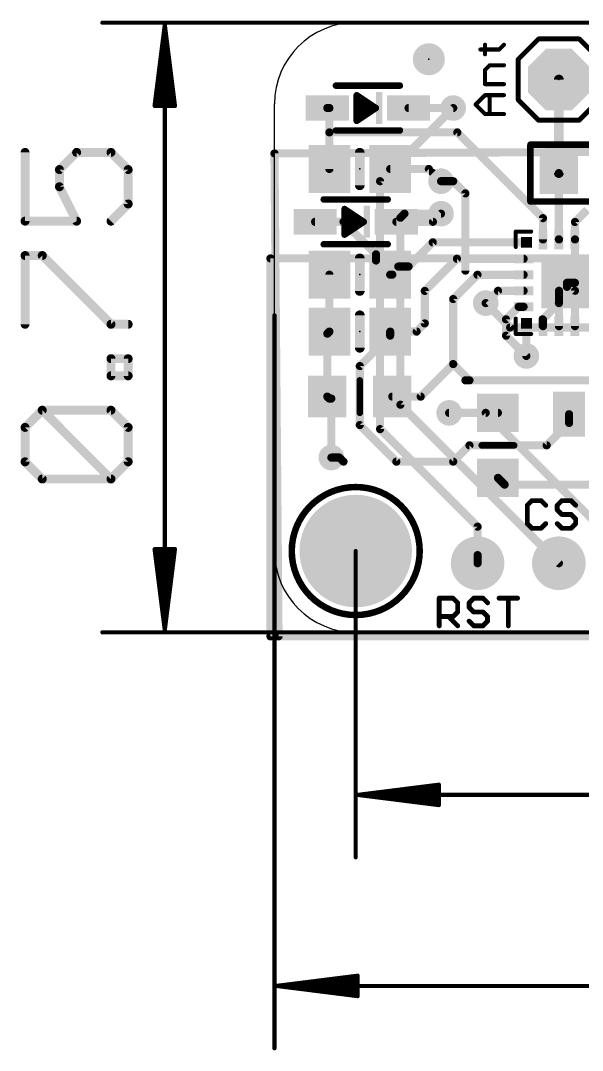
# Model space of a CAD drawing. Extents: x -7.9 to 51.7, y -13.1 to 28.2.
# Drawn here: x -7.94 to 9.63, y -13.06 to 19.12 of the extents above; entities that cross this region are included whole.
import ezdxf

# ---------------------------------------------------------------- set-up
doc = ezdxf.new("R2010")
doc.units = 0
for name, color, linetype in [('1', 12, 'CONTINUOUS'), ('16', 132, 'CONTINUOUS'), ('17', 110, 'CONTINUOUS'), ('18', 110, 'CONTINUOUS'), ('20', 53, 'CONTINUOUS'), ('21', 40, 'CONTINUOUS'), ('23', 40, 'CONTINUOUS'), ('47', 253, 'CONTINUOUS')]:
    doc.layers.add(name, color=color, linetype=linetype)

# ---------------------------------------------------------------- blocks, each defined once
blk = doc.blocks.new('OCTAGONP')
at = {"const_width": 0.5}
blk.add_lwpolyline([(-0.25, -0.1036), (-0.25, 0.1036), (-0.1036, 0.25), (0.1036, 0.25), (0.25, 0.1036), (0.25, -0.1036), (0.1036, -0.25), (-0.1036, -0.25), (-0.25, -0.1036), (-0.25, 0.1036)], dxfattribs=at)
blk = doc.blocks.new('RECT')
blk.add_solid([(-0.5, -0.5), (0.5, -0.5), (-0.5, 0.5), (0.5, 0.5)])
blk = doc.blocks.new('PIE')
at = {"const_width": 0.5}
blk.add_lwpolyline([(0, -0.25, 1), (0, 0.25, 1), (0, -0.25)], format="xyb", dxfattribs=at)
blk = doc.blocks.new('ROUNDP')
at = {"const_width": 0.5}
blk.add_lwpolyline([(0, -0.25, 1), (0, 0.25, 1), (0, -0.25)], format="xyb", dxfattribs=at)
blk = doc.blocks.new('ROUNDV')
at = {"const_width": 0.5}
blk.add_lwpolyline([(0, -0.25, 1), (0, 0.25, 1), (0, -0.25)], format="xyb", dxfattribs=at)

msp = doc.modelspace()

# ---------------------------------------------------------------- linework, layer by layer
at = {"layer": '1'}
for points, const_width in [([(8.89, 14.351), (8.89, 17.272)], 0.3048), ([(1.717, 16.383), (1.651, 16.383)], 0.254), ([(1.717, 16.383), (1.717, 15.621)], 0.254), ([(4.191, 16.383), (5.588, 16.383)], 0.254), ([(5.715, 15.621), (1.717, 15.621)], 0.254), ([(1.717, 14.478), (1.717, 15.621)], 0.254), ([(8.394, 12.942), (5.715, 15.621)], 0.254), ([(38.227, 15.1353), (0, 14.9637)], 0.254), ([(0, 14.9637), (0.127, -0.127)], 0.254), ([(3.617, 14.478), (4.826, 14.478)], 0.254), ([(4.826, 14.478), (5.207, 14.097)], 0.254), ([(4.953, 14.351), (5.207, 14.097)], 0.254), ([(8.89, 12.281), (8.89, 14.351)], 0.254), ([(4.953, 12.827), (5.207, 13.081)], 0.254), ([(9.394, 12.823), (9.779, 13.208)], 0.254), ([(1.27, 12.827), (2.159, 12.827)], 0.254), ([(2.159, 12.827), (3.175, 11.811)], 0.254), ([(3.81, 12.827), (4.953, 12.827)], 0.254), ([(8.394, 12.277), (8.394, 12.942)], 0.254), ([(9.394, 12.277), (9.394, 12.823)], 0.254), ([(4.948, 12.187), (4.191, 11.43)], 0.254), ([(7.879, 12.187), (4.948, 12.187)], 0.254), ([(8.894, 12.277), (8.89, 12.281)], 0.254), ([(9.394, 12.277), (9.394, 10.922)], 0.254), ([(3.175, 11.811), (3.175, 11.618)], 0.254), ([(3.175, 11.618), (3.617, 11.176)], 0.254), ([(5.703, 11.672), (4.699, 10.668)], 0.254), ([(7.789, 11.672), (5.703, 11.672)], 0.254), ([(1.717, 9.398), (1.717, 11.176)], 0.254), ([(3.871, 11.43), (3.617, 11.176)], 0.254), ([(3.683, 11.176), (3.617, 11.176)], 0.254), ([(4.191, 11.43), (3.871, 11.43)], 0.254), ([(6.346, 11.172), (5.588, 10.414)], 0.254), ([(7.789, 11.172), (6.346, 11.172)], 0.254), ([(8.894, 10.672), (9.144, 10.922)], 0.254), ([(9.394, 10.672), (9.144, 10.922)], 0.254), ([(9.394, 10.922), (9.144, 10.922)], 0.254), ([(9.144, 10.795), (9.144, 10.922)], 0.254), ([(4.699, 10.668), (4.699, 9.652)], 0.254), ([(6.989, 10.672), (6.604, 10.287)], 0.254), ([(7.789, 10.672), (6.989, 10.672)], 0.254), ([(8.894, 10.287), (8.894, 10.672)], 0.254), ([(9.394, 9.567), (9.394, 10.672)], 0.254), ([(5.588, 10.414), (5.588, 8.382)], 0.254), ([(7.632, 10.172), (7.239, 9.779)], 0.254), ([(7.789, 10.172), (7.632, 10.172)], 0.254), ([(8.382, 9.779), (8.89, 10.287)], 0.254), ([(8.89, 10.287), (8.894, 10.287)], 0.254), ([(8.894, 9.567), (8.894, 10.287)], 0.254), ([(4.699, 9.652), (4.445, 9.398)], 0.254), ([(7.239, 9.779), (7.239, 9.271)], 0.254), ([(7.879, 9.657), (7.874, 9.652)], 0.254), ([(7.874, 9.652), (7.874, 8.636)], 0.254), ([(8.382, 9.579), (8.382, 9.779)], 0.254), ([(8.394, 9.767), (8.382, 9.779)], 0.254), ([(8.394, 9.567), (8.382, 9.579)], 0.254), ([(8.394, 9.567), (8.394, 9.767)], 0.254), ([(1.717, 9.398), (1.651, 9.332)], 0.254), ([(1.651, 9.332), (1.651, 7.366)], 0.254), ([(2.667, 8.321), (3.617, 9.271)], 0.254), ([(4.445, 9.398), (3.617, 9.398)], 0.254), ([(3.617, 9.271), (3.617, 9.398)], 0.254), ([(7.239, 9.271), (7.874, 8.636)], 0.254), ([(2.667, 6.477), (2.667, 8.321)], 0.254), ([(5.588, 8.382), (4.572, 7.366)], 0.254), ([(5.588, 8.382), (6.096, 7.874)], 0.254), ([(6.096, 7.874), (5.969, 7.874)], 0.254), ([(14.224, 7.874), (6.096, 7.874)], 0.254), ([(1.651, 7.366), (1.712, 7.305)], 0.254), ([(1.712, 7.305), (1.778, 7.305)], 0.254), ([(1.778, 7.305), (1.778, 5.461)], 0.254), ([(4.572, 7.366), (3.683, 7.366)], 0.254), ([(6.985, 6.858), (5.461, 6.858)], 0.254), ([(9.21, 6.543), (9.21, 6.815)], 0.254), ([(3.81, 5.334), (2.667, 6.477)], 0.254), ([(8.509, 5.842), (9.21, 6.543)], 0.254), ([(6.096, 5.842), (5.588, 5.334)], 0.254), ([(8.509, 5.842), (6.096, 5.842)], 0.254), ([(5.588, 5.334), (3.81, 5.334)], 0.254), ([(6.985, 4.826), (7.196, 4.615)], 0.254), ([(7.196, 4.615), (10.16, 4.615)], 0.254), ([(0.127, -0.127), (38.227, -0.127)], 0.254)]:
    msp.add_lwpolyline(points, dxfattribs=dict(at, const_width=const_width))
for points, const_width in [([(8.9662, 17.272, 1), (8.8138, 17.272)], 0.1524), ([(1.651, 16.4465, 1), (1.651, 16.3195)], 0.127), ([(1.7805, 16.383, 1), (1.6535, 16.383)], 0.127), ([(1.717, 16.3195, 1), (1.717, 16.4465)], 0.127), ([(4.191, 16.4465, 1), (4.191, 16.3195)], 0.127), ([(5.588, 16.3195, 1), (5.588, 16.4465)], 0.127), ([(1.717, 15.6845, 1), (1.717, 15.5575)], 0.127), ([(1.7805, 15.621, 1), (1.6535, 15.621)], 0.127), ([(1.6535, 15.621, 1), (1.7805, 15.621)], 0.127), ([(5.7599, 15.6659, 1), (5.6701, 15.5761)], 0.127), ([(5.715, 15.5575, 1), (5.715, 15.6845)], 0.127), ([(0.0635, 14.9643, 1), (-0.0635, 14.9632)], 0.127), ([(-0.0003, 15.0272, 1), (0.0003, 14.9002)], 0.127), ([(1.6535, 14.478, 1), (1.7805, 14.478)], 0.127), ([(3.617, 14.5415, 1), (3.617, 14.4145)], 0.127), ([(4.8709, 14.5229, 1), (4.7811, 14.4331)], 0.127), ([(4.826, 14.4145, 1), (4.826, 14.5415)], 0.127), ([(4.9979, 14.3959, 1), (4.9081, 14.3061)], 0.127), ([(5.1621, 14.0521, 1), (5.2519, 14.1419)], 0.127), ([(5.1621, 14.0521, 1), (5.2519, 14.1419)], 0.127), ([(8.8138, 14.351, 1), (8.9662, 14.351)], 0.1524), ([(8.9535, 14.351, 1), (8.8265, 14.351)], 0.127), ([(5.2519, 13.0361, 1), (5.1621, 13.1259)], 0.127), ([(1.27, 12.8905, 1), (1.27, 12.7635)], 0.127), ([(2.2039, 12.8719, 1), (2.1141, 12.7821)], 0.127), ([(2.159, 12.7635, 1), (2.159, 12.8905)], 0.127), ([(3.81, 12.8905, 1), (3.81, 12.7635)], 0.127), ([(4.9081, 12.8719, 1), (4.9979, 12.7821)], 0.127), ([(4.953, 12.7635, 1), (4.953, 12.8905)], 0.127), ([(8.4575, 12.942, 1), (8.3305, 12.942)], 0.127), ([(8.3491, 12.8971, 1), (8.4389, 12.9869)], 0.127), ([(9.4575, 12.823, 1), (9.3305, 12.823)], 0.127), ([(9.3491, 12.8679, 1), (9.4389, 12.7781)], 0.127), ([(4.948, 12.2505, 1), (4.948, 12.1235)], 0.127), ([(4.9929, 12.1421, 1), (4.9031, 12.2319)], 0.127), ([(7.879, 12.1235, 1), (7.879, 12.2505)], 0.127), ([(8.3305, 12.277, 1), (8.4575, 12.277)], 0.127), ([(8.9349, 12.3259, 1), (8.8451, 12.2361)], 0.127), ([(8.8265, 12.281, 1), (8.9535, 12.281)], 0.127), ([(8.8491, 12.2321, 1), (8.9389, 12.3219)], 0.127), ([(9.4575, 12.277, 1), (9.3305, 12.277)], 0.127), ([(9.3305, 12.277, 1), (9.4575, 12.277)], 0.127), ([(3.2385, 11.811, 1), (3.1115, 11.811)], 0.127), ([(3.1301, 11.7661, 1), (3.2199, 11.8559)], 0.127), ([(3.2199, 11.6629, 1), (3.1301, 11.5731)], 0.127), ([(3.1115, 11.618, 1), (3.2385, 11.618)], 0.127), ([(5.703, 11.7355, 1), (5.703, 11.6085)], 0.127), ([(5.7479, 11.6271, 1), (5.6581, 11.7169)], 0.127), ([(7.789, 11.6085, 1), (7.789, 11.7355)], 0.127), ([(1.7805, 11.176, 1), (1.6535, 11.176)], 0.127), ([(3.617, 11.2395, 1), (3.617, 11.1125)], 0.127), ([(3.5721, 11.2209, 1), (3.6619, 11.1311)], 0.127), ([(3.5721, 11.1311, 1), (3.6619, 11.2209)], 0.127), ([(3.683, 11.1125, 1), (3.683, 11.2395)], 0.127), ([(3.871, 11.4935, 1), (3.871, 11.3665)], 0.127), ([(3.9159, 11.3851, 1), (3.8261, 11.4749)], 0.127), ([(4.1461, 11.4749, 1), (4.2359, 11.3851)], 0.127), ([(4.191, 11.3665, 1), (4.191, 11.4935)], 0.127), ([(6.346, 11.2355, 1), (6.346, 11.1085)], 0.127), ([(6.3909, 11.1271, 1), (6.3011, 11.2169)], 0.127), ([(7.789, 11.1085, 1), (7.789, 11.2355)], 0.127), ([(9.1889, 10.9669, 1), (9.0991, 10.8771)], 0.127), ([(9.144, 10.9855, 1), (9.144, 10.8585)], 0.127), ([(9.2075, 10.922, 1), (9.0805, 10.922)], 0.127), ([(9.1889, 10.8771, 1), (9.0991, 10.9669)], 0.127), ([(9.3305, 10.922, 1), (9.4575, 10.922)], 0.127), ([(9.394, 10.8585, 1), (9.394, 10.9855)], 0.127), ([(4.7625, 10.668, 1), (4.6355, 10.668)], 0.127), ([(4.6541, 10.7129, 1), (4.7439, 10.6231)], 0.127), ([(6.989, 10.7355, 1), (6.989, 10.6085)], 0.127), ([(7.0339, 10.6271, 1), (6.9441, 10.7169)], 0.127), ([(7.789, 10.6085, 1), (7.789, 10.7355)], 0.127), ([(8.9575, 10.672, 1), (8.8305, 10.672)], 0.127), ([(8.8491, 10.7169, 1), (8.9389, 10.6271)], 0.127), ([(9.0805, 10.795, 1), (9.2075, 10.795)], 0.127), ([(9.4575, 10.672, 1), (9.3305, 10.672)], 0.127), ([(9.3491, 10.6271, 1), (9.4389, 10.7169)], 0.127), ([(5.6515, 10.414, 1), (5.5245, 10.414)], 0.127), ([(5.5431, 10.4589, 1), (5.6329, 10.3691)], 0.127), ([(6.5591, 10.3319, 1), (6.6489, 10.2421)], 0.127), ([(7.632, 10.2355, 1), (7.632, 10.1085)], 0.127), ([(7.6769, 10.1271, 1), (7.5871, 10.2169)], 0.127), ([(7.789, 10.1085, 1), (7.789, 10.2355)], 0.127), ([(8.89, 10.3505, 1), (8.89, 10.2235)], 0.127), ([(8.9575, 10.287, 1), (8.8305, 10.287)], 0.127), ([(8.8305, 10.287, 1), (8.9575, 10.287)], 0.127), ([(8.9349, 10.2421, 1), (8.8451, 10.3319)], 0.127), ([(8.894, 10.2235, 1), (8.894, 10.3505)], 0.127), ([(4.6355, 9.652, 1), (4.7625, 9.652)], 0.127), ([(4.7439, 9.6071, 1), (4.6541, 9.6969)], 0.127), ([(7.3025, 9.779, 1), (7.1755, 9.779)], 0.127), ([(7.1941, 9.8239, 1), (7.2839, 9.7341)], 0.127), ([(7.9375, 9.652, 1), (7.8105, 9.652)], 0.127), ([(7.8291, 9.6969, 1), (7.9189, 9.6071)], 0.127), ([(7.9239, 9.6121, 1), (7.8341, 9.7019)], 0.127), ([(8.4455, 9.779, 1), (8.3185, 9.779)], 0.127), ([(8.4269, 9.8239, 1), (8.3371, 9.7341)], 0.127), ([(8.3371, 9.8239, 1), (8.4269, 9.7341)], 0.127), ([(8.4269, 9.6239, 1), (8.3371, 9.5341)], 0.127), ([(8.4575, 9.767, 1), (8.3305, 9.767)], 0.127), ([(8.3491, 9.7221, 1), (8.4389, 9.8119)], 0.127), ([(8.3491, 9.5221, 1), (8.4389, 9.6119)], 0.127), ([(1.7145, 9.332, 1), (1.5875, 9.332)], 0.127), ([(1.6061, 9.3769, 1), (1.6959, 9.2871)], 0.127), ([(1.6535, 9.398, 1), (1.7805, 9.398)], 0.127), ([(1.7619, 9.3531, 1), (1.6721, 9.4429)], 0.127), ([(3.617, 9.4615, 1), (3.617, 9.3345)], 0.127), ([(3.6805, 9.398, 1), (3.5535, 9.398)], 0.127), ([(3.5535, 9.271, 1), (3.6805, 9.271)], 0.127), ([(3.6619, 9.2261, 1), (3.5721, 9.3159)], 0.127), ([(4.4001, 9.4429, 1), (4.4899, 9.3531)], 0.127), ([(4.445, 9.3345, 1), (4.445, 9.4615)], 0.127), ([(7.2839, 9.3159, 1), (7.1941, 9.2261)], 0.127), ([(7.1755, 9.271, 1), (7.3025, 9.271)], 0.127), ([(8.3185, 9.579, 1), (8.4455, 9.579)], 0.127), ([(8.3305, 9.567, 1), (8.4575, 9.567)], 0.127), ([(8.8305, 9.567, 1), (8.9575, 9.567)], 0.127), ([(9.3305, 9.567, 1), (9.4575, 9.567)], 0.127), ([(7.8105, 8.636, 1), (7.9375, 8.636)], 0.127), ([(7.8291, 8.5911, 1), (7.9189, 8.6809)], 0.127), ([(2.7305, 8.321, 1), (2.6035, 8.321)], 0.127), ([(2.6221, 8.3659, 1), (2.7119, 8.2761)], 0.127), ([(5.6329, 8.4269, 1), (5.5431, 8.3371)], 0.127), ([(5.5245, 8.382, 1), (5.6515, 8.382)], 0.127), ([(5.6329, 8.3371, 1), (5.5431, 8.4269)], 0.127), ([(5.969, 7.9375, 1), (5.969, 7.8105)], 0.127), ([(6.096, 7.9375, 1), (6.096, 7.8105)], 0.127), ([(6.0511, 7.8291, 1), (6.1409, 7.9189)], 0.127), ([(6.096, 7.8105, 1), (6.096, 7.9375)], 0.127), ([(1.6959, 7.4109, 1), (1.6061, 7.3211)], 0.127), ([(1.5875, 7.366, 1), (1.7145, 7.366)], 0.127), ([(1.712, 7.3685, 1), (1.712, 7.2415)], 0.127), ([(1.6671, 7.2601, 1), (1.7569, 7.3499)], 0.127), ([(1.8415, 7.305, 1), (1.7145, 7.305)], 0.127), ([(1.778, 7.2415, 1), (1.778, 7.3685)], 0.127), ([(3.683, 7.4295, 1), (3.683, 7.3025)], 0.127), ([(4.5271, 7.4109, 1), (4.6169, 7.3211)], 0.127), ([(4.572, 7.3025, 1), (4.572, 7.4295)], 0.127), ([(5.461, 6.9215, 1), (5.461, 6.7945)], 0.127), ([(6.985, 6.7945, 1), (6.985, 6.9215)], 0.127), ([(9.2735, 6.815, 1), (9.1465, 6.815)], 0.127), ([(2.7119, 6.5219, 1), (2.6221, 6.4321)], 0.127), ([(2.6035, 6.477, 1), (2.7305, 6.477)], 0.127), ([(9.1465, 6.543, 1), (9.2735, 6.543)], 0.127), ([(9.2549, 6.4981, 1), (9.1651, 6.5879)], 0.127), ([(6.096, 5.9055, 1), (6.096, 5.7785)], 0.127), ([(6.1409, 5.7971, 1), (6.0511, 5.8869)], 0.127), ([(8.4641, 5.8869, 1), (8.5539, 5.7971)], 0.127), ([(8.509, 5.7785, 1), (8.509, 5.9055)], 0.127), ([(1.7145, 5.461, 1), (1.8415, 5.461)], 0.127), ([(3.81, 5.3975, 1), (3.81, 5.2705)], 0.127), ([(3.7651, 5.2891, 1), (3.8549, 5.3789)], 0.127), ([(5.5431, 5.3789, 1), (5.6329, 5.2891)], 0.127), ([(5.588, 5.2705, 1), (5.588, 5.3975)], 0.127), ([(7.0299, 4.8709, 1), (6.9401, 4.7811)], 0.127), ([(7.196, 4.6785, 1), (7.196, 4.5515)], 0.127), ([(7.1511, 4.5701, 1), (7.2409, 4.6599)], 0.127), ([(0.127, -0.0635, 1), (0.127, -0.1905)], 0.127), ([(0.0635, -0.1275, 1), (0.1905, -0.1265)], 0.127)]:
    msp.add_lwpolyline(points, format="xyb", dxfattribs=dict(at, const_width=const_width))
at = {"layer": '16', "const_width": 0.254}
for points in [[(5.588, 16.383), (3.302, 14.097)], [(3.302, 14.097), (3.302, 6.35)], [(5.207, 14.097), (5.588, 14.097)], [(5.588, 14.097), (5.969, 13.716)], [(5.969, 13.716), (5.969, 11.303)], [(3.937, 12.954), (4.064, 13.081)], [(4.064, 13.081), (5.207, 13.081)], [(3.937, 7.112), (3.937, 12.954)], [(37.846, 11.684), (-0.127, 11.684)], [(-0.127, 11.684), (-0.127, -0.127)], [(7.366, 9.525), (6.604, 10.287)], [(10.541, 9.525), (7.366, 9.525)], [(8.89, 2.159), (3.937, 7.112)], [(6.604, 6.858), (5.461, 6.858)], [(6.604, 6.858), (10.033, 3.429)], [(3.302, 6.35), (6.35, 3.302)], [(1.778, 5.461), (2.032, 5.461)], [(2.032, 5.461), (2.159, 5.334)], [(6.35, 3.302), (6.35, 2.159)], [(6.35, 2.413), (6.35, 2.159)], [(-0.127, -0.127), (37.846, -0.127)]]:
    msp.add_lwpolyline(points, dxfattribs=at)
at = {"layer": '16', "const_width": 0.127}
for points in [[(5.6329, 16.3381, 1), (5.5431, 16.4279)], [(3.3655, 14.097, 1), (3.2385, 14.097)], [(3.2571, 14.1419, 1), (3.3469, 14.0521)], [(5.207, 14.1605, 1), (5.207, 14.0335)], [(5.6329, 14.1419, 1), (5.5431, 14.0521)], [(5.588, 14.0335, 1), (5.588, 14.1605)], [(6.0325, 13.716, 1), (5.9055, 13.716)], [(5.9241, 13.6711, 1), (6.0139, 13.7609)], [(4.064, 13.1445, 1), (4.064, 13.0175)], [(4.1089, 13.0361, 1), (4.0191, 13.1259)], [(5.207, 13.0175, 1), (5.207, 13.1445)], [(4.0005, 12.954, 1), (3.8735, 12.954)], [(3.8921, 12.9989, 1), (3.9819, 12.9091)], [(-0.127, 11.7475, 1), (-0.127, 11.6205)], [(-0.0635, 11.684, 1), (-0.1905, 11.684)], [(5.9055, 11.303, 1), (6.0325, 11.303)], [(6.6489, 10.3319, 1), (6.5591, 10.2421)], [(7.366, 9.5885, 1), (7.366, 9.4615)], [(7.3211, 9.4801, 1), (7.4109, 9.5699)], [(3.9819, 7.1569, 1), (3.8921, 7.0671)], [(3.8735, 7.112, 1), (4.0005, 7.112)], [(5.461, 6.9215, 1), (5.461, 6.7945)], [(6.6489, 6.9029, 1), (6.5591, 6.8131)], [(6.604, 6.7945, 1), (6.604, 6.9215)], [(3.3469, 6.3949, 1), (3.2571, 6.3051)], [(3.2385, 6.35, 1), (3.3655, 6.35)], [(1.778, 5.5245, 1), (1.778, 5.3975)], [(2.0769, 5.5059, 1), (1.9871, 5.4161)], [(2.032, 5.3975, 1), (2.032, 5.5245)], [(2.1141, 5.2891, 1), (2.2039, 5.3789)], [(6.4135, 3.302, 1), (6.2865, 3.302)], [(6.3051, 3.2571, 1), (6.3949, 3.3469)], [(6.4135, 2.413, 1), (6.2865, 2.413)], [(8.8451, 2.1141, 1), (8.9349, 2.2039)], [(6.2865, 2.159, 1), (6.4135, 2.159)], [(6.2865, 2.159, 1), (6.4135, 2.159)], [(-0.127, -0.0635, 1), (-0.127, -0.1905)], [(-0.1905, -0.127, 1), (-0.0635, -0.127)]]:
    msp.add_lwpolyline(points, format="xyb", dxfattribs=at)
at = {"layer": '20'}
for p, q in [((2.54, 19.05), (35.56, 19.05)), ((0, 2.54), (0, 16.51)), ((35.56, 0), (2.54, 0))]:
    msp.add_line(p, q, dxfattribs=at)
for centre, start, end in [((2.54, 16.51), 90, 180), ((2.54, 2.54), 180, 270)]:
    msp.add_arc(centre, 2.54, start, end, dxfattribs=at)
at = {"layer": '21'}
for points, const_width in [([(6.5823, 18.0635), (6.5823, 18.3601)], 0.127), ([(7.0272, 18.2118), (7.1755, 18.3601)], 0.127), ([(7.62, 17.907), (8.255, 18.542)], 0.1524), ([(8.255, 18.542), (9.525, 18.542)], 0.1524), ([(10.16, 17.907), (9.525, 18.542)], 0.1524), ([(6.434, 18.2118), (7.0272, 18.2118)], 0.127), ([(6.5823, 17.5729), (6.7306, 17.7212)], 0.127), ([(6.7306, 17.7212), (7.1755, 17.7212)], 0.127), ([(7.62, 16.637), (7.62, 17.907)], 0.1524), ([(6.5823, 17.128), (6.5823, 17.5729)], 0.127), ([(1.921, 17.083), (3.921, 17.083)], 0.2032), ([(7.1755, 17.128), (6.5823, 17.128)], 0.127), ([(2.571, 15.983), (2.571, 16.783)], 0.2032), ([(2.571, 16.783), (3.171, 16.383)], 0.2032), ([(6.2857, 16.4891), (6.5823, 16.7857)], 0.127), ([(6.5823, 16.7857), (7.1755, 16.7857)], 0.127), ([(6.7306, 16.1925), (6.7306, 16.7857)], 0.127), ([(3.171, 16.383), (2.571, 15.983)], 0.2032), ([(2.721, 16.183), (2.721, 16.583)], 0.2032), ([(2.721, 16.583), (3.021, 16.383)], 0.2032), ([(2.721, 16.4592), (2.9067, 16.4592)], 0.2032), ([(3.021, 16.383), (2.721, 16.183)], 0.2032), ([(6.5823, 16.1925), (6.2857, 16.4891)], 0.127), ([(8.255, 16.002), (7.62, 16.637)], 0.1524), ([(9.525, 16.002), (10.16, 16.637)], 0.1524), ([(2.721, 16.256), (2.8305, 16.256)], 0.2032), ([(7.1755, 16.1925), (6.5823, 16.1925)], 0.127), ([(3.921, 15.683), (1.921, 15.683)], 0.2032), ([(9.525, 16.002), (8.255, 16.002)], 0.1524), ([(2.667, 13.97), (2.667, 14.986)], 0.3048), ([(8.001, 15.24), (11.811, 15.24)], 0.2032), ([(8.001, 13.462), (8.001, 15.24)], 0.2032), ([(1.54, 13.527), (3.54, 13.527)], 0.2032), ([(11.811, 13.462), (8.001, 13.462)], 0.2032), ([(2.19, 12.427), (2.19, 13.227)], 0.2032), ([(2.19, 13.227), (2.79, 12.827)], 0.2032), ([(2.79, 12.827), (2.19, 12.427)], 0.2032), ([(2.34, 12.627), (2.34, 13.027)], 0.2032), ([(2.34, 13.027), (2.64, 12.827)], 0.2032), ([(2.34, 13.0048), (2.3733, 13.0048)], 0.2032), ([(2.64, 12.827), (2.34, 12.627)], 0.2032), ([(2.34, 12.8016), (2.6019, 12.8016)], 0.2032), ([(7.544, 12.042), (7.544, 12.522)], 0.127), ([(7.544, 12.522), (8.024, 12.522)], 0.127), ([(3.54, 12.127), (1.54, 12.127)], 0.2032), ([(2.667, 11.684), (2.667, 10.668)], 0.3048), ([(2.667, 8.89), (2.667, 9.906)], 0.3048), ([(7.544, 9.802), (7.544, 9.322)], 0.127), ([(7.544, 9.322), (8.024, 9.322)], 0.127), ([(2.667, 7.874), (2.667, 6.858)], 0.2032), ([(6.477, 5.842), (7.493, 5.842)], 0.2032), ([(8.0477, 4.1155), (7.9037, 3.9715)], 0.1524), ([(8.3359, 4.1155), (8.0477, 4.1155)], 0.1524), ([(8.4799, 3.9715), (8.3359, 4.1155)], 0.1524), ([(8.9833, 4.1155), (8.8392, 3.9715)], 0.1524), ([(9.2714, 4.1155), (8.9833, 4.1155)], 0.1524), ([(9.4154, 3.9715), (9.2714, 4.1155)], 0.1524), ([(7.9037, 3.9715), (7.9037, 3.3953)], 0.1524), ([(8.8392, 3.9715), (8.8392, 3.8274)], 0.1524), ([(8.8392, 3.8274), (8.9833, 3.6834)], 0.1524), ([(8.9833, 3.6834), (9.2714, 3.6834)], 0.1524), ([(9.2714, 3.6834), (9.4154, 3.5393)], 0.1524), ([(9.4154, 3.5393), (9.4154, 3.3953)], 0.1524), ([(7.9037, 3.3953), (8.0477, 3.2512)], 0.1524), ([(8.0477, 3.2512), (8.3359, 3.2512)], 0.1524), ([(8.3359, 3.2512), (8.4799, 3.3953)], 0.1524), ([(8.9833, 3.2512), (8.8392, 3.3953)], 0.1524), ([(9.2714, 3.2512), (8.9833, 3.2512)], 0.1524), ([(9.4154, 3.3953), (9.2714, 3.2512)], 0.1524), ([(5.1499, 0.2032), (5.1499, 1.0675)], 0.1524), ([(5.1499, 1.0675), (5.5821, 1.0675)], 0.1524), ([(5.5821, 1.0675), (5.7261, 0.9235)], 0.1524), ([(5.7261, 0.9235), (5.7261, 0.6354)], 0.1524), ([(6.2295, 1.0675), (6.0854, 0.9235)], 0.1524), ([(6.0854, 0.9235), (6.0854, 0.7794)], 0.1524), ([(6.5176, 1.0675), (6.2295, 1.0675)], 0.1524), ([(6.6617, 0.9235), (6.5176, 1.0675)], 0.1524), ([(7.021, 1.0675), (7.5972, 1.0675)], 0.1524), ([(7.3091, 0.2032), (7.3091, 1.0675)], 0.1524), ([(5.7261, 0.6354), (5.5821, 0.4913)], 0.1524), ([(6.0854, 0.7794), (6.2295, 0.6354)], 0.1524), ([(6.2295, 0.6354), (6.5176, 0.6354)], 0.1524), ([(6.5176, 0.6354), (6.6617, 0.4913)], 0.1524), ([(5.5821, 0.4913), (5.1499, 0.4913)], 0.1524), ([(5.438, 0.4913), (5.7261, 0.2032)], 0.1524), ([(6.2295, 0.2032), (6.0854, 0.3473)], 0.1524), ([(6.6617, 0.3473), (6.5176, 0.2032)], 0.1524), ([(6.6617, 0.4913), (6.6617, 0.3473)], 0.1524), ([(6.5176, 0.2032), (6.2295, 0.2032)], 0.1524)]:
    msp.add_lwpolyline(points, dxfattribs=dict(at, const_width=const_width))
for points, const_width in [([(6.6141, 18.3601, 1), (6.5506, 18.3601)], 0.0635), ([(7.198, 18.3377, 1), (7.153, 18.3826)], 0.0635), ([(8.255, 18.5801, 1), (8.255, 18.5039)], 0.0762), ([(8.2819, 18.5151, 1), (8.2281, 18.5689)], 0.0762), ([(9.5519, 18.5689, 1), (9.4981, 18.5151)], 0.0762), ([(9.525, 18.5039, 1), (9.525, 18.5801)], 0.0762), ([(6.434, 18.2436, 1), (6.434, 18.1801)], 0.0635), ([(6.5506, 18.0635, 1), (6.6141, 18.0635)], 0.0635), ([(7.0048, 18.2343, 1), (7.0497, 18.1894)], 0.0635), ([(7.0272, 18.1801, 1), (7.0272, 18.2436)], 0.0635), ([(6.7306, 17.7529, 1), (6.7306, 17.6894)], 0.0635), ([(6.7531, 17.6987, 1), (6.7082, 17.7436)], 0.0635), ([(7.1755, 17.6894, 1), (7.1755, 17.7529)], 0.0635), ([(7.6581, 17.907, 1), (7.5819, 17.907)], 0.0762), ([(7.5931, 17.9339, 1), (7.6469, 17.8801)], 0.0762), ([(6.6141, 17.5729, 1), (6.5506, 17.5729)], 0.0635), ([(6.5599, 17.5953, 1), (6.6048, 17.5504)], 0.0635), ([(1.921, 17.1338, 1), (1.921, 17.0322)], 0.1016), ([(3.921, 17.0322, 1), (3.921, 17.1338)], 0.1016), ([(6.5823, 17.1598, 1), (6.5823, 17.0963)], 0.0635), ([(6.5506, 17.128, 1), (6.6141, 17.128)], 0.0635), ([(7.1755, 17.0963, 1), (7.1755, 17.1598)], 0.0635), ([(2.6218, 16.783, 1), (2.5202, 16.783)], 0.1016), ([(2.5992, 16.8253, 1), (2.5428, 16.7407)], 0.1016), ([(6.5823, 16.8174, 1), (6.5823, 16.7539)], 0.0635), ([(6.6048, 16.7632, 1), (6.5599, 16.8081)], 0.0635), ([(6.7624, 16.7857, 1), (6.6989, 16.7857)], 0.0635), ([(7.1755, 16.7539, 1), (7.1755, 16.8174)], 0.0635), ([(2.7718, 16.583, 1), (2.6702, 16.583)], 0.1016), ([(2.7492, 16.6253, 1), (2.6928, 16.5407)], 0.1016), ([(2.721, 16.51, 1), (2.721, 16.4084)], 0.1016), ([(2.9067, 16.4084, 1), (2.9067, 16.51)], 0.1016), ([(3.0492, 16.3407, 1), (2.9928, 16.4253)], 0.1016), ([(2.9928, 16.3407, 1), (3.0492, 16.4253)], 0.1016), ([(3.1992, 16.3407, 1), (3.1428, 16.4253)], 0.1016), ([(3.1428, 16.3407, 1), (3.1992, 16.4253)], 0.1016), ([(6.3082, 16.5115, 1), (6.2633, 16.4666)], 0.0635), ([(6.2633, 16.5115, 1), (6.3082, 16.4666)], 0.0635), ([(7.5819, 16.637, 1), (7.6581, 16.637)], 0.0762), ([(7.6469, 16.6639, 1), (7.5931, 16.6101)], 0.0762), ([(2.721, 16.3068, 1), (2.721, 16.2052)], 0.1016), ([(2.6928, 16.2253, 1), (2.7492, 16.1407)], 0.1016), ([(2.6702, 16.183, 1), (2.7718, 16.183)], 0.1016), ([(2.8305, 16.2052, 1), (2.8305, 16.3068)], 0.1016), ([(6.5823, 16.2242, 1), (6.5823, 16.1608)], 0.0635), ([(6.5599, 16.17, 1), (6.6048, 16.215)], 0.0635), ([(6.6989, 16.1925, 1), (6.7624, 16.1925)], 0.0635), ([(7.1755, 16.1608, 1), (7.1755, 16.2242)], 0.0635), ([(1.921, 15.7338, 1), (1.921, 15.6322)], 0.1016), ([(2.5428, 16.0253, 1), (2.5992, 15.9407)], 0.1016), ([(2.5202, 15.983, 1), (2.6218, 15.983)], 0.1016), ([(3.921, 15.6322, 1), (3.921, 15.7338)], 0.1016), ([(8.255, 16.0401, 1), (8.255, 15.9639)], 0.0762), ([(8.2281, 15.9751, 1), (8.2819, 16.0289)], 0.0762), ([(9.4981, 16.0289, 1), (9.5519, 15.9751)], 0.0762), ([(9.525, 15.9639, 1), (9.525, 16.0401)], 0.0762), ([(2.7432, 14.986, 1), (2.5908, 14.986)], 0.1524), ([(8.001, 15.2908, 1), (8.001, 15.1892)], 0.1016), ([(8.0518, 15.24, 1), (7.9502, 15.24)], 0.1016), ([(2.5908, 13.97, 1), (2.7432, 13.97)], 0.1524), ([(1.54, 13.5778, 1), (1.54, 13.4762)], 0.1016), ([(3.54, 13.4762, 1), (3.54, 13.5778)], 0.1016), ([(8.001, 13.5128, 1), (8.001, 13.4112)], 0.1016), ([(2.2408, 13.227, 1), (2.1392, 13.227)], 0.1016), ([(2.2182, 13.2693, 1), (2.1618, 13.1847)], 0.1016), ([(7.9502, 13.462, 1), (8.0518, 13.462)], 0.1016), ([(2.3908, 13.027, 1), (2.2892, 13.027)], 0.1016), ([(2.3682, 13.0693, 1), (2.3118, 12.9847)], 0.1016), ([(2.34, 13.0556, 1), (2.34, 12.954)], 0.1016), ([(2.34, 12.8524, 1), (2.34, 12.7508)], 0.1016), ([(2.3733, 12.954, 1), (2.3733, 13.0556)], 0.1016), ([(2.6019, 12.7508, 1), (2.6019, 12.8524)], 0.1016), ([(2.6682, 12.7847, 1), (2.6118, 12.8693)], 0.1016), ([(2.6118, 12.7847, 1), (2.6682, 12.8693)], 0.1016), ([(2.8182, 12.7847, 1), (2.7618, 12.8693)], 0.1016), ([(2.7618, 12.7847, 1), (2.8182, 12.8693)], 0.1016), ([(2.3118, 12.6693, 1), (2.3682, 12.5847)], 0.1016), ([(2.2892, 12.627, 1), (2.3908, 12.627)], 0.1016), ([(7.544, 12.5538, 1), (7.544, 12.4902)], 0.0635), ([(7.5758, 12.522, 1), (7.5123, 12.522)], 0.0635), ([(8.024, 12.4902, 1), (8.024, 12.5538)], 0.0635), ([(1.54, 12.1778, 1), (1.54, 12.0762)], 0.1016), ([(2.1618, 12.4693, 1), (2.2182, 12.3847)], 0.1016), ([(2.1392, 12.427, 1), (2.2408, 12.427)], 0.1016), ([(3.54, 12.0762, 1), (3.54, 12.1778)], 0.1016), ([(7.5123, 12.042, 1), (7.5758, 12.042)], 0.0635), ([(2.7432, 11.684, 1), (2.5908, 11.684)], 0.1524), ([(2.5908, 10.668, 1), (2.7432, 10.668)], 0.1524), ([(2.7432, 9.906, 1), (2.5908, 9.906)], 0.1524), ([(7.5758, 9.802, 1), (7.5123, 9.802)], 0.0635), ([(7.544, 9.3538, 1), (7.544, 9.2903)], 0.0635), ([(7.5123, 9.322, 1), (7.5758, 9.322)], 0.0635), ([(8.024, 9.2903, 1), (8.024, 9.3538)], 0.0635), ([(2.5908, 8.89, 1), (2.7432, 8.89)], 0.1524), ([(2.7178, 7.874, 1), (2.6162, 7.874)], 0.1016), ([(2.6162, 6.858, 1), (2.7178, 6.858)], 0.1016), ([(6.477, 5.8928, 1), (6.477, 5.7912)], 0.1016), ([(7.493, 5.7912, 1), (7.493, 5.8928)], 0.1016), ([(2.54, 0.54, 1), (2.54, 4.54, 1), (2.54, 0.54)], 0.2032), ([(8.0477, 4.1536, 1), (8.0477, 4.0774)], 0.0762), ([(8.0747, 4.0886, 1), (8.0208, 4.1425)], 0.0762), ([(8.3628, 4.1425, 1), (8.3089, 4.0886)], 0.0762), ([(8.3359, 4.0774, 1), (8.3359, 4.1536)], 0.0762), ([(8.9833, 4.1536, 1), (8.9833, 4.0774)], 0.0762), ([(9.0102, 4.0886, 1), (8.9563, 4.1425)], 0.0762), ([(9.2983, 4.1425, 1), (9.2444, 4.0886)], 0.0762), ([(9.2714, 4.0774, 1), (9.2714, 4.1536)], 0.0762), ([(7.8767, 3.9984, 1), (7.9306, 3.9445)], 0.0762), ([(7.9418, 3.9715, 1), (7.8656, 3.9715)], 0.0762), ([(8.453, 3.9445, 1), (8.5068, 3.9984)], 0.0762), ([(8.8773, 3.9715, 1), (8.8011, 3.9715)], 0.0762), ([(8.8123, 3.9984, 1), (8.8661, 3.9445)], 0.0762), ([(8.8661, 3.8544, 1), (8.8123, 3.8005)], 0.0762), ([(8.8011, 3.8274, 1), (8.8773, 3.8274)], 0.0762), ([(9.3885, 3.9445, 1), (9.4424, 3.9984)], 0.0762), ([(8.9833, 3.7215, 1), (8.9833, 3.6453)], 0.0762), ([(8.9563, 3.6564, 1), (9.0102, 3.7103)], 0.0762), ([(9.2983, 3.7103, 1), (9.2444, 3.6564)], 0.0762), ([(9.2714, 3.6453, 1), (9.2714, 3.7215)], 0.0762), ([(9.4535, 3.5393, 1), (9.3773, 3.5393)], 0.0762), ([(9.3885, 3.5124, 1), (9.4424, 3.5663)], 0.0762), ([(7.9306, 3.4222, 1), (7.8767, 3.3683)], 0.0762), ([(7.8656, 3.3953, 1), (7.9418, 3.3953)], 0.0762), ([(8.0477, 3.2893, 1), (8.0477, 3.2131)], 0.0762), ([(8.0208, 3.2243, 1), (8.0747, 3.2781)], 0.0762), ([(8.3089, 3.2781, 1), (8.3628, 3.2243)], 0.0762), ([(8.3359, 3.2131, 1), (8.3359, 3.2893)], 0.0762), ([(8.5068, 3.3683, 1), (8.453, 3.4222)], 0.0762), ([(8.8661, 3.4222, 1), (8.8123, 3.3683)], 0.0762), ([(8.9833, 3.2893, 1), (8.9833, 3.2131)], 0.0762), ([(8.9563, 3.2243, 1), (9.0102, 3.2781)], 0.0762), ([(9.2444, 3.2781, 1), (9.2983, 3.2243)], 0.0762), ([(9.2714, 3.2131, 1), (9.2714, 3.2893)], 0.0762), ([(9.3773, 3.3953, 1), (9.4535, 3.3953)], 0.0762), ([(9.4424, 3.3683, 1), (9.3885, 3.4222)], 0.0762), ([(5.188, 1.0675, 1), (5.1118, 1.0675)], 0.0762), ([(5.1499, 1.1056, 1), (5.1499, 1.0294)], 0.0762), ([(5.609, 1.0945, 1), (5.5551, 1.0406)], 0.0762), ([(5.5821, 1.0294, 1), (5.5821, 1.1056)], 0.0762), ([(5.7642, 0.9235, 1), (5.688, 0.9235)], 0.0762), ([(5.6992, 0.8965, 1), (5.7531, 0.9504)], 0.0762), ([(6.1235, 0.9235, 1), (6.0473, 0.9235)], 0.0762), ([(6.0585, 0.9504, 1), (6.1124, 0.8965)], 0.0762), ([(6.2295, 1.1056, 1), (6.2295, 1.0294)], 0.0762), ([(6.2564, 1.0406, 1), (6.2026, 1.0945)], 0.0762), ([(6.5446, 1.0945, 1), (6.4907, 1.0406)], 0.0762), ([(6.5176, 1.0294, 1), (6.5176, 1.1056)], 0.0762), ([(6.6347, 0.8965, 1), (6.6886, 0.9504)], 0.0762), ([(7.021, 1.1056, 1), (7.021, 1.0294)], 0.0762), ([(7.3472, 1.0675, 1), (7.271, 1.0675)], 0.0762), ([(7.5972, 1.0294, 1), (7.5972, 1.1056)], 0.0762), ([(5.688, 0.6354, 1), (5.7642, 0.6354)], 0.0762), ([(5.7531, 0.6084, 1), (5.6992, 0.6623)], 0.0762), ([(6.1124, 0.8064, 1), (6.0585, 0.7525)], 0.0762), ([(6.0473, 0.7794, 1), (6.1235, 0.7794)], 0.0762), ([(6.2295, 0.6735, 1), (6.2295, 0.5973)], 0.0762), ([(6.2026, 0.6084, 1), (6.2564, 0.6623)], 0.0762), ([(6.5446, 0.6623, 1), (6.4907, 0.6084)], 0.0762), ([(6.5176, 0.5973, 1), (6.5176, 0.6735)], 0.0762), ([(5.1499, 0.5294, 1), (5.1499, 0.4532)], 0.0762), ([(5.465, 0.5183, 1), (5.4111, 0.4644)], 0.0762), ([(5.5551, 0.5183, 1), (5.609, 0.4644)], 0.0762), ([(5.5821, 0.4532, 1), (5.5821, 0.5294)], 0.0762), ([(6.1124, 0.3742, 1), (6.0585, 0.3203)], 0.0762), ([(6.6998, 0.4913, 1), (6.6236, 0.4913)], 0.0762), ([(6.6236, 0.3473, 1), (6.6998, 0.3473)], 0.0762), ([(6.6347, 0.4644, 1), (6.6886, 0.5183)], 0.0762), ([(6.6886, 0.3203, 1), (6.6347, 0.3742)], 0.0762), ([(5.1118, 0.2032, 1), (5.188, 0.2032)], 0.0762), ([(5.6992, 0.1763, 1), (5.7531, 0.2301)], 0.0762), ([(6.2295, 0.2413, 1), (6.2295, 0.1651)], 0.0762), ([(6.2026, 0.1763, 1), (6.2564, 0.2301)], 0.0762), ([(6.4907, 0.2301, 1), (6.5446, 0.1763)], 0.0762), ([(6.5176, 0.1651, 1), (6.5176, 0.2413)], 0.0762), ([(7.271, 0.2032, 1), (7.3472, 0.2032)], 0.0762)]:
    msp.add_lwpolyline(points, format="xyb", dxfattribs=dict(at, const_width=const_width))
at = {"layer": '23'}
for p in [(4.826, 17.907), (8.89, 17.272), (2.921, 16.383), (2.667, 14.478), (2.54, 12.827), (2.667, 11.176), (9.144, 10.922), (2.667, 9.398), (2.667, 7.366), (6.985, 5.842), (2.54, 2.54)]:
    msp.add_point(p, dxfattribs=at)
at = {"layer": '47'}
for points, const_width in [([(13.081, 19.05), (-5.379, 19.05)], 0.13), ([(-3.429, 18.985), (-3.7482, 16.45)], 0.13), ([(-3.429, 18.985), (-3.689, 16.45)], 0.13), ([(-3.429, 18.985), (-3.559, 16.45)], 0.13), ([(-3.429, 0.065), (-3.429, 18.985)], 0.13), ([(-3.1098, 16.45), (-3.429, 18.985)], 0.13), ([(-3.299, 16.45), (-3.429, 18.985)], 0.13), ([(-3.169, 16.45), (-3.429, 18.985)], 0.13), ([(-3.7482, 16.45), (-3.1098, 16.45)], 0.13), ([(-7.7971, 14.997), (-7.7971, 12.8481)], 0.2794), ([(-6.7226, 14.4597), (-6.1854, 14.997)], 0.2794), ([(-6.1854, 14.997), (-5.1109, 14.997)], 0.2794), ([(-5.1109, 14.997), (-4.5737, 14.4597)], 0.2794), ([(-6.7226, 13.9225), (-6.7226, 14.4597)], 0.2794), ([(-4.5737, 14.4597), (-4.5737, 13.3853)], 0.2794), ([(-6.1854, 12.8481), (-6.7226, 13.9225)], 0.2794), ([(-4.5737, 13.3853), (-5.1109, 12.8481)], 0.2794), ([(-7.7971, 12.8481), (-6.1854, 12.8481)], 0.2794), ([(-7.7971, 9.6253), (-7.7971, 11.7742)], 0.2794), ([(-7.7971, 11.7742), (-7.2598, 11.7742)], 0.2794), ([(-7.2598, 11.7742), (-5.1109, 9.6253)], 0.2794), ([(-5.1109, 9.6253), (-4.5737, 9.6253)], 0.2794), ([(0, 9.906), (0, -12.999)], 0.13), ([(-5.1109, 8.0139), (-5.1109, 8.5512)], 0.2794), ([(-5.1109, 8.5512), (-4.5737, 8.5512)], 0.2794), ([(-4.5737, 8.5512), (-4.5737, 8.0139)], 0.2794), ([(-4.5737, 8.0139), (-5.1109, 8.0139)], 0.2794), ([(-7.7971, 6.4028), (-7.2598, 6.9401)], 0.2794), ([(-7.2598, 6.9401), (-5.1109, 6.9401)], 0.2794), ([(-5.1109, 4.7912), (-7.2598, 6.9401)], 0.2794), ([(-5.1109, 6.9401), (-4.5737, 6.4028)], 0.2794), ([(-7.7971, 5.3284), (-7.7971, 6.4028)], 0.2794), ([(-4.5737, 6.4028), (-4.5737, 5.3284)], 0.2794), ([(-7.2598, 4.7912), (-7.7971, 5.3284)], 0.2794), ([(-4.5737, 5.3284), (-5.1109, 4.7912)], 0.2794), ([(-5.1109, 4.7912), (-7.2598, 4.7912)], 0.2794), ([(-3.429, 0.065), (-3.7482, 2.6)], 0.13), ([(-3.7482, 2.6), (-3.1098, 2.6)], 0.13), ([(-3.429, 0.065), (-3.689, 2.6)], 0.13), ([(-3.429, 0.065), (-3.559, 2.6)], 0.13), ([(-3.1098, 2.6), (-3.429, 0.065)], 0.13), ([(-3.299, 2.6), (-3.429, 0.065)], 0.13), ([(-3.169, 2.6), (-3.429, 0.065)], 0.13), ([(2.54, 2.54), (2.54, -7.03)], 0.13), ([(13.208, 0), (-5.379, 0)], 0.13), ([(2.605, -5.08), (5.14, -4.7608)], 0.13), ([(2.605, -5.08), (5.14, -4.82)], 0.13), ([(5.14, -4.7608), (5.14, -5.3992)], 0.13), ([(2.605, -5.08), (5.14, -4.95)], 0.13), ([(2.605, -5.08), (35.495, -5.08)], 0.13), ([(5.14, -5.3992), (2.605, -5.08)], 0.13), ([(5.14, -5.21), (2.605, -5.08)], 0.13), ([(5.14, -5.34), (2.605, -5.08)], 0.13), ([(0.065, -11.049), (2.6, -10.7298)], 0.13), ([(0.065, -11.049), (2.6, -10.789)], 0.13), ([(0.065, -11.049), (2.6, -10.919)], 0.13), ([(2.6, -10.7298), (2.6, -11.3682)], 0.13), ([(0.065, -11.049), (38.035, -11.049)], 0.13), ([(2.6, -11.3682), (0.065, -11.049)], 0.13), ([(2.6, -11.179), (0.065, -11.049)], 0.13), ([(2.6, -11.309), (0.065, -11.049)], 0.13)]:
    msp.add_lwpolyline(points, dxfattribs=dict(at, const_width=const_width))
for points, const_width in [([(-5.379, 19.0825, 1), (-5.379, 19.0175)], 0.065), ([(-3.3965, 18.985, 1), (-3.4615, 18.985)], 0.065), ([(-3.3968, 18.9891, 1), (-3.4612, 18.9809)], 0.065), ([(-3.3965, 18.9833, 1), (-3.4615, 18.9867)], 0.065), ([(-3.3965, 18.9867, 1), (-3.4615, 18.9833)], 0.065), ([(-3.3967, 18.9883, 1), (-3.4613, 18.9817)], 0.065), ([(-3.3967, 18.9817, 1), (-3.4613, 18.9883)], 0.065), ([(-3.3968, 18.9809, 1), (-3.4612, 18.9891)], 0.065), ([(-3.7805, 16.4541, 1), (-3.716, 16.4459)], 0.065), ([(-3.7482, 16.4825, 1), (-3.7482, 16.4175)], 0.065), ([(-3.7213, 16.4533, 1), (-3.6567, 16.4467)], 0.065), ([(-3.5915, 16.4517, 1), (-3.5265, 16.4483)], 0.065), ([(-3.3315, 16.4483, 1), (-3.2665, 16.4517)], 0.065), ([(-3.2013, 16.4467, 1), (-3.1367, 16.4533)], 0.065), ([(-3.142, 16.4459, 1), (-3.0775, 16.4541)], 0.065), ([(-3.1098, 16.4175, 1), (-3.1098, 16.4825)], 0.065), ([(-7.7272, 14.997, 1), (-7.8669, 14.997)], 0.1397), ([(-6.1854, 15.0668, 1), (-6.1854, 14.9271)], 0.1397), ([(-6.136, 14.9476, 1), (-6.2348, 15.0464)], 0.1397), ([(-5.0615, 15.0464, 1), (-5.1603, 14.9476)], 0.1397), ([(-5.1109, 14.9271, 1), (-5.1109, 15.0668)], 0.1397), ([(-6.6528, 14.4597, 1), (-6.7925, 14.4597)], 0.1397), ([(-6.772, 14.5091, 1), (-6.6732, 14.4103)], 0.1397), ([(-4.5039, 14.4597, 1), (-4.6436, 14.4597)], 0.1397), ([(-4.6231, 14.4103, 1), (-4.5243, 14.5091)], 0.1397), ([(-6.7925, 13.9225, 1), (-6.6528, 13.9225)], 0.1397), ([(-6.6601, 13.9537, 1), (-6.7851, 13.8913)], 0.1397), ([(-4.5243, 13.3359, 1), (-4.6231, 13.4347)], 0.1397), ([(-4.6436, 13.3853, 1), (-4.5039, 13.3853)], 0.1397), ([(-7.7971, 12.9179, 1), (-7.7971, 12.7782)], 0.1397), ([(-7.8669, 12.8481, 1), (-7.7272, 12.8481)], 0.1397), ([(-6.2479, 12.8168, 1), (-6.1229, 12.8793)], 0.1397), ([(-6.1854, 12.7782, 1), (-6.1854, 12.9179)], 0.1397), ([(-5.1603, 12.8974, 1), (-5.0615, 12.7987)], 0.1397), ([(-7.7272, 11.7742, 1), (-7.8669, 11.7742)], 0.1397), ([(-7.7971, 11.8441, 1), (-7.7971, 11.7044)], 0.1397), ([(-7.2104, 11.8236, 1), (-7.3092, 11.7248)], 0.1397), ([(-7.2598, 11.7044, 1), (-7.2598, 11.8441)], 0.1397), ([(-7.8669, 9.6253, 1), (-7.7272, 9.6253)], 0.1397), ([(-5.1109, 9.6952, 1), (-5.1109, 9.5555)], 0.1397), ([(-5.1603, 9.5759, 1), (-5.0615, 9.6747)], 0.1397), ([(-4.5737, 9.5555, 1), (-4.5737, 9.6952)], 0.1397), ([(0.0325, 9.906, 1), (-0.0325, 9.906)], 0.065), ([(-5.0411, 8.5512, 1), (-5.1808, 8.5512)], 0.1397), ([(-5.1109, 8.621, 1), (-5.1109, 8.4813)], 0.1397), ([(-4.5039, 8.5512, 1), (-4.6436, 8.5512)], 0.1397), ([(-4.5737, 8.4813, 1), (-4.5737, 8.621)], 0.1397), ([(-5.1109, 8.0838, 1), (-5.1109, 7.9441)], 0.1397), ([(-5.1808, 8.0139, 1), (-5.0411, 8.0139)], 0.1397), ([(-4.6436, 8.0139, 1), (-4.5039, 8.0139)], 0.1397), ([(-4.5737, 7.9441, 1), (-4.5737, 8.0838)], 0.1397), ([(-7.2104, 6.9895, 1), (-7.3092, 6.8907)], 0.1397), ([(-7.2598, 7.0099, 1), (-7.2598, 6.8702)], 0.1397), ([(-7.2104, 6.8907, 1), (-7.3092, 6.9895)], 0.1397), ([(-5.0615, 6.9895, 1), (-5.1603, 6.8907)], 0.1397), ([(-5.1109, 6.8702, 1), (-5.1109, 7.0099)], 0.1397), ([(-7.7272, 6.4028, 1), (-7.8669, 6.4028)], 0.1397), ([(-7.8464, 6.4522, 1), (-7.7477, 6.3535)], 0.1397), ([(-4.5039, 6.4028, 1), (-4.6436, 6.4028)], 0.1397), ([(-4.6231, 6.3535, 1), (-4.5243, 6.4522)], 0.1397), ([(-7.8669, 5.3284, 1), (-7.7272, 5.3284)], 0.1397), ([(-7.7477, 5.3778, 1), (-7.8464, 5.279)], 0.1397), ([(-4.6436, 5.3284, 1), (-4.5039, 5.3284)], 0.1397), ([(-4.5243, 5.279, 1), (-4.6231, 5.3778)], 0.1397), ([(-7.2598, 4.861, 1), (-7.2598, 4.7213)], 0.1397), ([(-7.3092, 4.7418, 1), (-7.2104, 4.8406)], 0.1397), ([(-5.1603, 4.8406, 1), (-5.0615, 4.7418)], 0.1397), ([(-5.1603, 4.7418, 1), (-5.0615, 4.8406)], 0.1397), ([(-5.1109, 4.7213, 1), (-5.1109, 4.861)], 0.1397), ([(-3.716, 2.6041, 1), (-3.7805, 2.5959)], 0.065), ([(-3.7482, 2.6325, 1), (-3.7482, 2.5675)], 0.065), ([(-3.6567, 2.6033, 1), (-3.7213, 2.5967)], 0.065), ([(-3.5265, 2.6017, 1), (-3.5915, 2.5983)], 0.065), ([(-3.2665, 2.5983, 1), (-3.3315, 2.6017)], 0.065), ([(-3.1367, 2.5967, 1), (-3.2013, 2.6033)], 0.065), ([(-3.0775, 2.5959, 1), (-3.142, 2.6041)], 0.065), ([(-3.1098, 2.5675, 1), (-3.1098, 2.6325)], 0.065), ([(2.5725, 2.54, 1), (2.5075, 2.54)], 0.065), ([(-5.379, 0.0325, 1), (-5.379, -0.0325)], 0.065), ([(-3.4612, 0.0691, 1), (-3.3968, 0.0609)], 0.065), ([(-3.4613, 0.0683, 1), (-3.3967, 0.0617)], 0.065), ([(-3.4615, 0.0633, 1), (-3.3965, 0.0667)], 0.065), ([(-3.4615, 0.0667, 1), (-3.3965, 0.0633)], 0.065), ([(-3.4615, 0.065, 1), (-3.3965, 0.065)], 0.065), ([(-3.4613, 0.0617, 1), (-3.3967, 0.0683)], 0.065), ([(-3.4612, 0.0609, 1), (-3.3968, 0.0691)], 0.065), ([(5.1725, -4.7608, 1), (5.1075, -4.7608)], 0.065), ([(5.1441, -4.793, 1), (5.1359, -4.7285)], 0.065), ([(5.1433, -4.8523, 1), (5.1367, -4.7877)], 0.065), ([(2.605, -5.0475, 1), (2.605, -5.1125)], 0.065), ([(2.6091, -5.0478, 1), (2.6009, -5.1122)], 0.065), ([(2.6033, -5.0475, 1), (2.6067, -5.1125)], 0.065), ([(2.6067, -5.0475, 1), (2.6033, -5.1125)], 0.065), ([(2.6083, -5.0477, 1), (2.6017, -5.1123)], 0.065), ([(2.6017, -5.0477, 1), (2.6083, -5.1123)], 0.065), ([(2.6009, -5.0478, 1), (2.6091, -5.1122)], 0.065), ([(5.1417, -4.9825, 1), (5.1383, -4.9175)], 0.065), ([(5.1383, -5.2425, 1), (5.1417, -5.1775)], 0.065), ([(5.1075, -5.3992, 1), (5.1725, -5.3992)], 0.065), ([(5.1359, -5.4315, 1), (5.1441, -5.367)], 0.065), ([(5.1367, -5.3723, 1), (5.1433, -5.3077)], 0.065), ([(2.5075, -7.03, 1), (2.5725, -7.03)], 0.065), ([(2.6325, -10.7298, 1), (2.5675, -10.7298)], 0.065), ([(2.6041, -10.762, 1), (2.5959, -10.6975)], 0.065), ([(2.6033, -10.8213, 1), (2.5967, -10.7567)], 0.065), ([(2.6017, -10.9515, 1), (2.5983, -10.8865)], 0.065), ([(0.065, -11.0165, 1), (0.065, -11.0815)], 0.065), ([(0.0691, -11.0168, 1), (0.0609, -11.0812)], 0.065), ([(0.0633, -11.0165, 1), (0.0667, -11.0815)], 0.065), ([(0.0667, -11.0165, 1), (0.0633, -11.0815)], 0.065), ([(0.0683, -11.0167, 1), (0.0617, -11.0813)], 0.065), ([(0.0617, -11.0167, 1), (0.0683, -11.0813)], 0.065), ([(0.0609, -11.0168, 1), (0.0691, -11.0812)], 0.065), ([(2.5967, -11.3413, 1), (2.6033, -11.2767)], 0.065), ([(2.5983, -11.2115, 1), (2.6017, -11.1465)], 0.065), ([(2.5675, -11.3682, 1), (2.6325, -11.3682)], 0.065), ([(2.5959, -11.4005, 1), (2.6041, -11.336)], 0.065), ([(-0.0325, -12.999, 1), (0.0325, -12.999)], 0.065)]:
    msp.add_lwpolyline(points, format="xyb", dxfattribs=dict(at, const_width=const_width))

# ---------------------------------------------------------------- block references
at = {"layer": '1'}
msp.add_blockref('PIE', (4.826, 17.907), dxfattribs=at)
for p, xscale, yscale, rotation in [((1.651, 16.383), 1.35, 0.8, 180), ((4.191, 16.383), 1.35, 0.8, 180), ((1.717, 14.478), 1.3, 1.5, 180), ((3.617, 14.478), 1.3, 1.5, 180), ((1.27, 12.827), 1.35, 0.8, 180), ((3.81, 12.827), 1.35, 0.8, 180), ((7.879, 12.187), 0.34, 0.34, 270), ((7.789, 11.672), 0.28, 0.61, 90), ((9.144, 10.922), 1.6, 1.6, 270), ((7.789, 11.172), 0.28, 0.61, 90), ((7.789, 10.672), 0.28, 0.61, 90), ((7.789, 10.172), 0.28, 0.61, 90), ((1.717, 9.398), 1.3, 1.5, 180), ((3.617, 9.398), 1.3, 1.5, 180), ((7.879, 9.657), 0.34, 0.34, 270), ((8.394, 9.567), 0.28, 0.61, 180), ((8.894, 9.567), 0.28, 0.61, 180), ((9.394, 9.567), 0.28, 0.61, 180), ((6.985, 6.858), 1.2, 1.3, 90), ((6.985, 4.826), 1.2, 1.3, 90)]:
    msp.add_blockref('RECT', p, dxfattribs=dict(at, xscale=xscale, yscale=yscale, rotation=rotation))
for p, xscale, yscale in [((8.89, 14.351), 1.2, 1.3), ((8.394, 12.277), 0.28, 0.61), ((8.894, 12.277), 0.28, 0.61), ((9.394, 12.277), 0.28, 0.61), ((1.717, 11.176), 1.3, 1.5), ((3.617, 11.176), 1.3, 1.5), ((1.651, 7.366), 1.2, 1.3), ((3.683, 7.366), 1.2, 1.3)]:
    msp.add_blockref('RECT', p, dxfattribs=dict(at, xscale=xscale, yscale=yscale))
at = {"layer": '1', "yscale": 1.4, "rotation": 180}
msp.add_blockref('RECT', (9.21, 6.815), dxfattribs=at)
at = {"layer": '17'}
for name, p, xscale, yscale, rotation in [('OCTAGONP', (8.89, 17.272), 1.9304, 1.9304, 180), ('OCTAGONP', (8.89, 17.272), 1.9304, 1.9304, 180), ('ROUNDP', (2.54, 2.54), 3.516, 3.516, 180), ('ROUNDP', (2.54, 2.54), 3.516, 3.516, 180), ('ROUNDP', (6.35, 2.159), 1.6764, 1.6764, 270), ('ROUNDP', (6.35, 2.159), 1.6764, 1.6764, 270), ('ROUNDP', (8.89, 2.159), 1.6764, 1.6764, 270), ('ROUNDP', (8.89, 2.159), 1.6764, 1.6764, 270)]:
    msp.add_blockref(name, p, dxfattribs=dict(at, xscale=xscale, yscale=yscale, rotation=rotation))
at = {"layer": '18', "xscale": 0.8001, "yscale": 0.8001}
for p in [(5.588, 16.383), (5.588, 16.383), (5.207, 14.097), (5.207, 14.097), (5.207, 13.081), (5.207, 13.081), (6.604, 10.287), (6.604, 10.287), (7.874, 8.636), (7.874, 8.636), (5.461, 6.858), (5.461, 6.858), (1.778, 5.461), (1.778, 5.461)]:
    msp.add_blockref('ROUNDV', p, dxfattribs=at)
at = {"layer": '21', "xscale": 0.2, "rotation": 180}
for p in [(3.271, 16.383), (2.89, 12.827)]:
    msp.add_blockref('RECT', p, dxfattribs=at)

doc.saveas('drawing.dxf')
